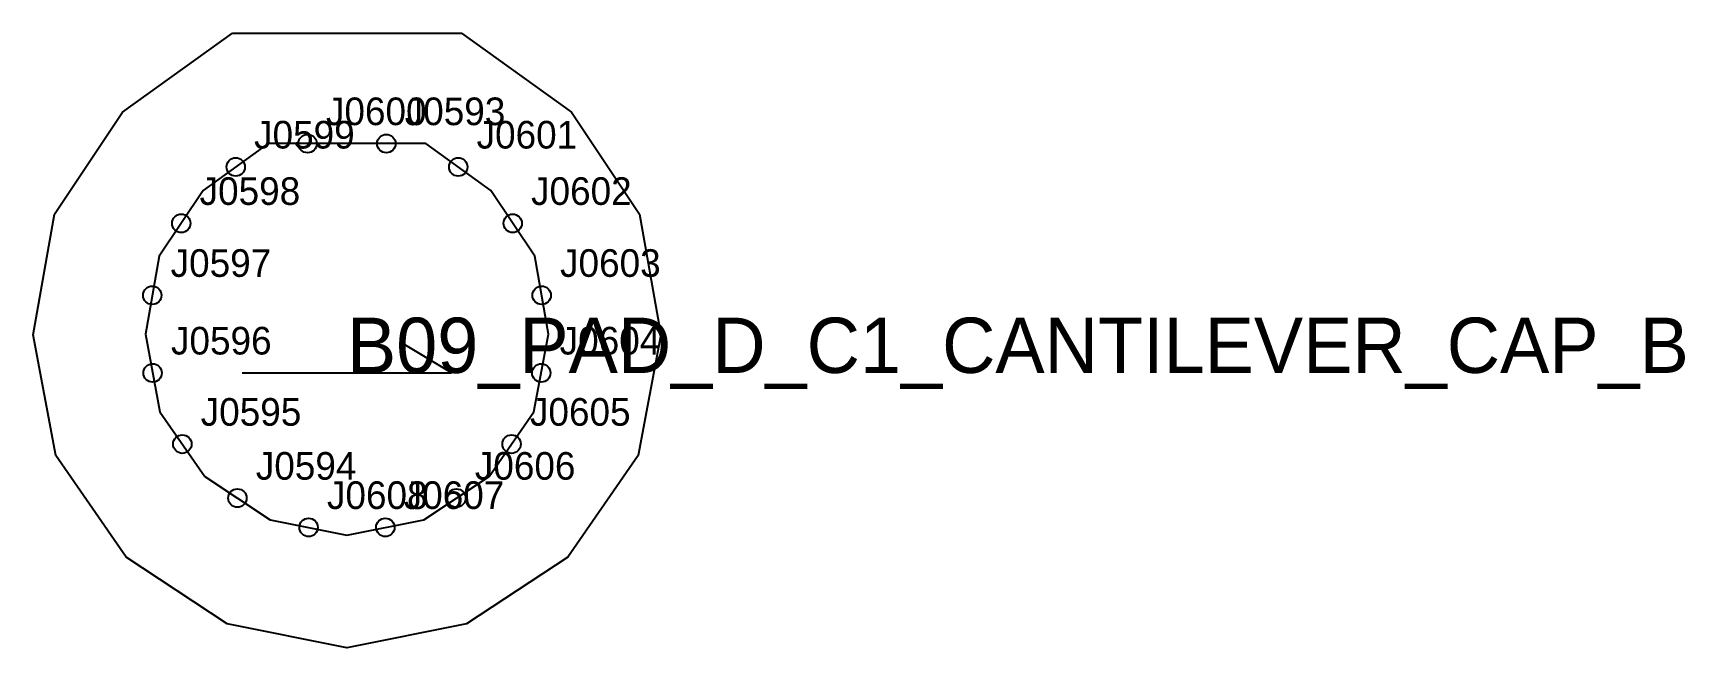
# Model space of a CAD drawing. Header units: millimetres. Extents: x -34 to 145, y -34 to 33.
import ezdxf

# ---------------------------------------------------------------- set-up
doc = ezdxf.new("R2010")
doc.units = ezdxf.units.MM
for name, color, linetype in [('CUT', 1, 'Continuous'), ('GRAIN', 3, 'Continuous'), ('LABEL', 7, 'Continuous'), ('NOTCH', 2, 'Continuous'), ('SEW', 5, 'Continuous')]:
    doc.layers.add(name, color=color, linetype=linetype)

msp = doc.modelspace()

# ---------------------------------------------------------------- linework, layer by layer
at = {"layer": 'CUT'}
msp.add_lwpolyline([(-12.44, 32.67), (12.44, 32.67), (24.39, 24.07), (31.78, 13.01), (34.11, -0.09), (31.64, -13.18), (23.99, -24.22), (13, -31.46), (0, -34.08), (-13, -31.46), (-23.99, -24.22), (-31.64, -13.18), (-34.11, -0.09), (-31.78, 13.01), (-24.39, 24.07), (-12.44, 32.67)], close=True, dxfattribs=at)
at = {"layer": 'GRAIN'}
for p, q in [((11.37, -4.23), (6.37, -1.23)), ((-11.37, -4.23), (11.37, -4.23))]:
    msp.add_line(p, q, dxfattribs=at)
at = {"layer": 'NOTCH'}
for centre in [(-4.28, 20.67), (4.28, 20.67), (-12.09, 18.13), (12.09, 18.13), (-18.01, 12.01), (18.01, 12.01), (-21.16, 4.2), (21.16, 4.2), (-21.12, -4.23), (21.12, -4.23), (-17.89, -11.96), (17.89, -11.96), (-11.9, -17.82), (11.9, -17.82), (-4.17, -21), (4.17, -21)]:
    msp.add_circle(centre, 1, dxfattribs=at)
at = {"layer": 'SEW'}
msp.add_lwpolyline([(-8.57, 20.67), (-15.62, 15.59), (-20.41, 8.43), (-21.91, -0.02), (-20.32, -8.44), (-15.45, -15.47), (-8.34, -20.16), (0, -21.84), (8.34, -20.16), (15.45, -15.47), (20.32, -8.44), (21.91, -0.02), (20.41, 8.43), (15.62, 15.59), (8.57, 20.67), (0, 20.67)], close=True, dxfattribs=at)

# ---------------------------------------------------------------- texts
at = {"layer": 'LABEL'}
for s, height, p in [('J0600', 3, (-2.28, 22.67)), ('J0593', 3, (6.28, 22.67)), ('J0599', 3, (-10.09, 20.13)), ('J0601', 3, (14.09, 20.13)), ('J0598', 3, (-16.01, 14.01)), ('J0602', 3, (20.01, 14.01)), ('J0597', 3, (-19.16, 6.2)), ('J0603', 3, (23.16, 6.2)), ('B09_PAD_D_C1_CANTILEVER_CAP_B', 6, (0, -4.23)), ('J0596', 3, (-19.12, -2.23)), ('J0604', 3, (23.12, -2.23)), ('J0595', 3, (-15.89, -9.96)), ('J0605', 3, (19.89, -9.96)), ('J0594', 3, (-9.9, -15.82)), ('J0606', 3, (13.9, -15.82)), ('J0608', 3, (-2.17, -19)), ('J0607', 3, (6.17, -19))]:
    msp.add_text(s, height=height, dxfattribs=at).set_placement(p)

doc.saveas('drawing.dxf')
